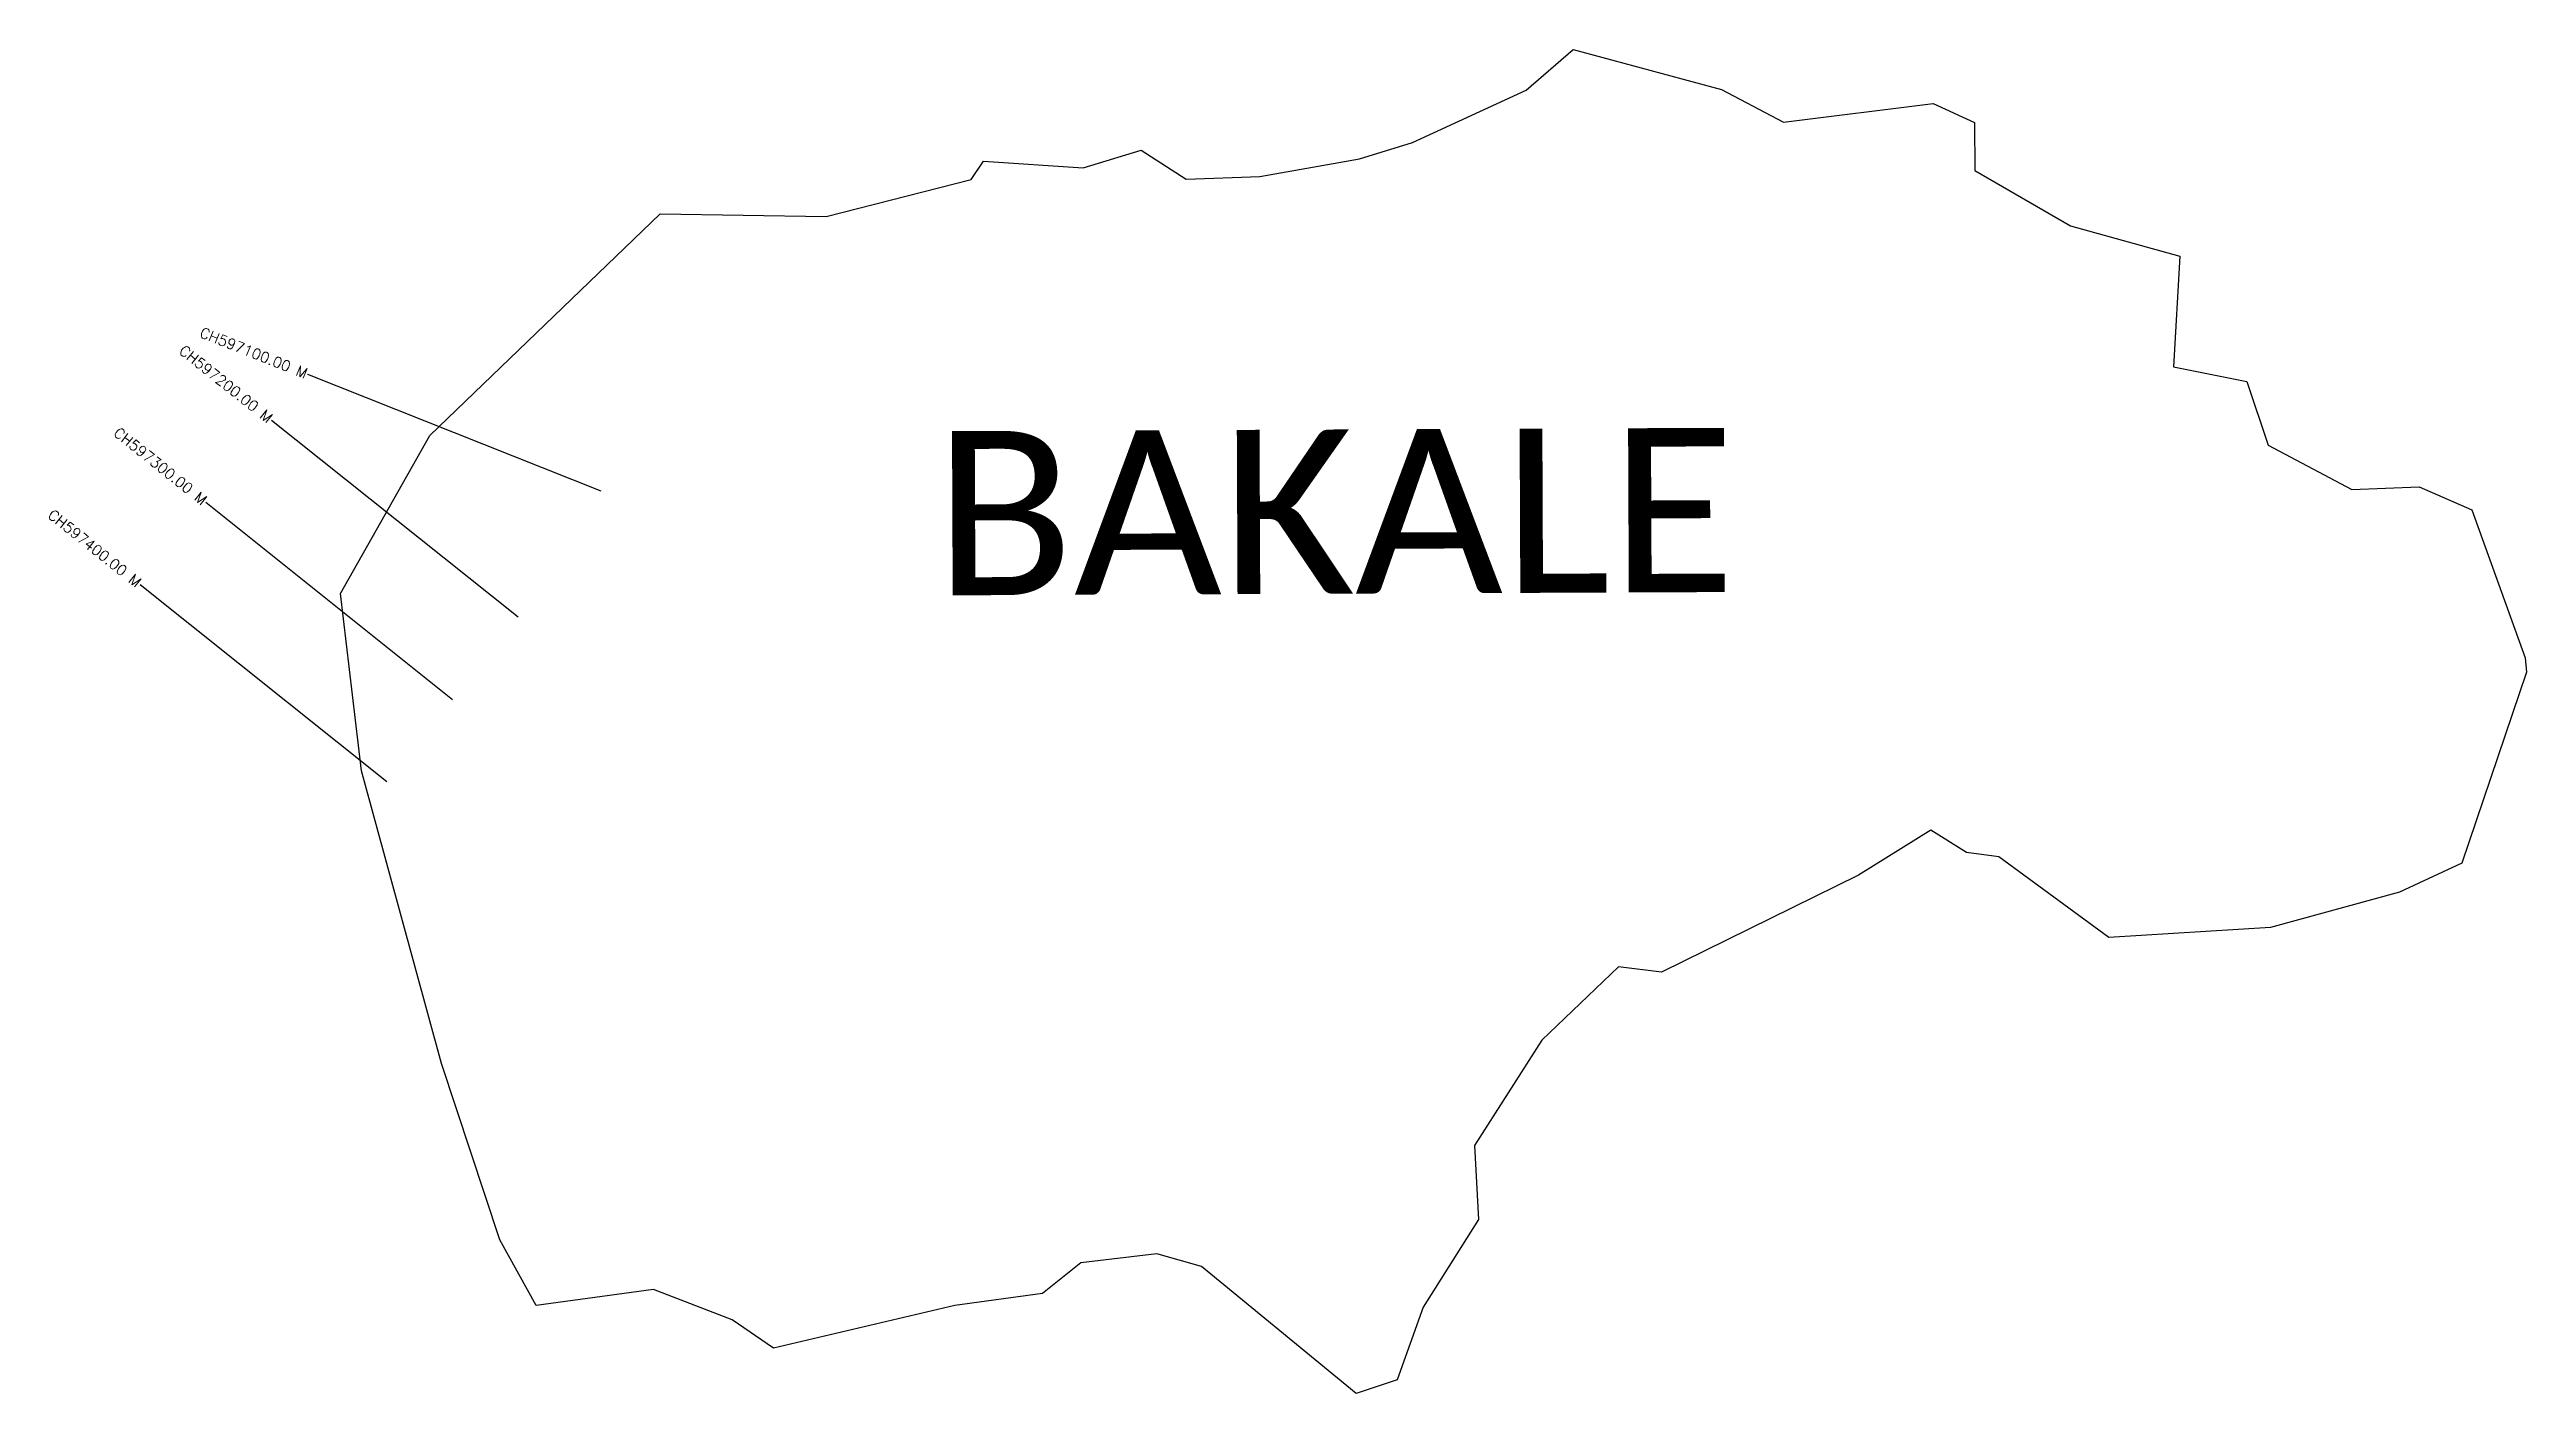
# Model space of a CAD drawing. Header units: metres. Extents: x 323087 to 325440, y 1832048 to 1833324.
import ezdxf
from ezdxf.enums import TextEntityAlignment as Align

# ---------------------------------------------------------------- set-up
doc = ezdxf.new("R2010")
doc.units = ezdxf.units.M
for name, color, linetype in [('CS', 134, 'Continuous'), ('CSMark', 6, 'Continuous'), ('village', 3, 'Continuous'), ('VILLAGE NAME', 250, 'Continuous')]:
    doc.layers.add(name, color=color, linetype=linetype)
doc.styles.get("Standard").update_dxf_attribs({"font": 'simplex.shx'})

msp = doc.modelspace()

# ---------------------------------------------------------------- linework, layer by layer
at = {"layer": 'CS'}
for p, q in [((323611.4, 1832904.9), (323332.6, 1833015.8)), ((323532.6, 1832785), (323298.1, 1832972.1)), ((323470.1, 1832706.7), (323235.8, 1832894.1)), ((323407.6, 1832628.6), (323173.3, 1832816))]:
    msp.add_line(p, q, dxfattribs=at)
at = {"layer": 'village', "color": 3, "true_color": 0x00ff00}
msp.add_polyline3d([(325440.2, 1832733, 0), (325378.7, 1832551.5, 0), (325319.5, 1832523.9, 0), (325197.2, 1832490.3, 0), (325043.4, 1832480.8, 0), (324939.1, 1832557.6, 0), (324908.4, 1832561.7, 0), (324874.5, 1832582.8, 0), (324805.8, 1832540.1, 0), (324618.6, 1832448, 0), (324577.7, 1832452.9, 0), (324505, 1832383.4, 0), (324441, 1832283.4, 0), (324444.6, 1832213, 0), (324392.2, 1832129.7, 0), (324367.5, 1832060.5, 0), (324328.4, 1832047.7, 0), (324181.7, 1832168.4, 0), (324139.1, 1832180.4, 0), (324067, 1832171.9, 0), (324030.6, 1832142.8, 0), (323947.4, 1832131.4, 0), (323775.1, 1832090.7, 0), (323735.8, 1832117.7, 0), (323661.1, 1832146.5, 0), (323549.7, 1832131.4, 0), (323515.2, 1832193.6, 0), (323459.6, 1832361.3, 0), (323383.6, 1832639.1, 0), (323363.8, 1832807.6, 0), (323448.6, 1832957.7, 0), (323667.4, 1833168.4, 0), (323825.2, 1833165.6, 0), (323962.7, 1833200.9, 0), (323974.4, 1833218.3, 0), (324069.3, 1833212.1, 0), (324124.4, 1833228.7, 0), (324167, 1833201.1, 0), (324237.1, 1833203.8, 0), (324331.7, 1833220.6, 0), (324382, 1833236.1, 0), (324489.9, 1833285.8, 0), (324534.8, 1833324.4, 0), (324675.5, 1833286.5, 0), (324734.3, 1833255.3, 0), (324876.5, 1833273, 0), (324915.9, 1833255.2, 0), (324916.2, 1833209.5, 0), (325007.2, 1833156.9, 0), (325110.9, 1833128.2, 0), (325104.8, 1833022.9, 0), (325174.7, 1833008.9, 0), (325194.7, 1832948.6, 0), (325274.3, 1832906.3, 0), (325338.3, 1832909, 0), (325388.3, 1832887.2, 0), (325439.1, 1832746.4, 0)], close=True, dxfattribs=at)

# ---------------------------------------------------------------- texts
at = {"layer": 'CSMark'}
for s, rotation, p in [('CH597100.00 M', 338.3081, (323331.7, 1833016.2)), ('CH597200.00 M', 321.4019, (323297.3, 1832972.8)), ('CH597300.00 M', 321.3413, (323235, 1832894.7)), ('CH597400.00 M', 321.3413, (323172.5, 1832816.7))]:
    msp.add_text(s, height=10, rotation=rotation, dxfattribs=at).set_placement(p, align=Align.MIDDLE_RIGHT)
at = {"layer": 'VILLAGE NAME', "insert": (323927.5, 1832961.8), "char_height": 155.989, "attachment_point": 1, "rotation": 0.2435}
msp.add_mtext_dynamic_manual_height_columns('{\\fCalibri|b0|i0|c0|p34;BAKALE}', width=1003.056, gutter_width=779.9, heights=[0], dxfattribs=at)

doc.saveas('drawing.dxf')
